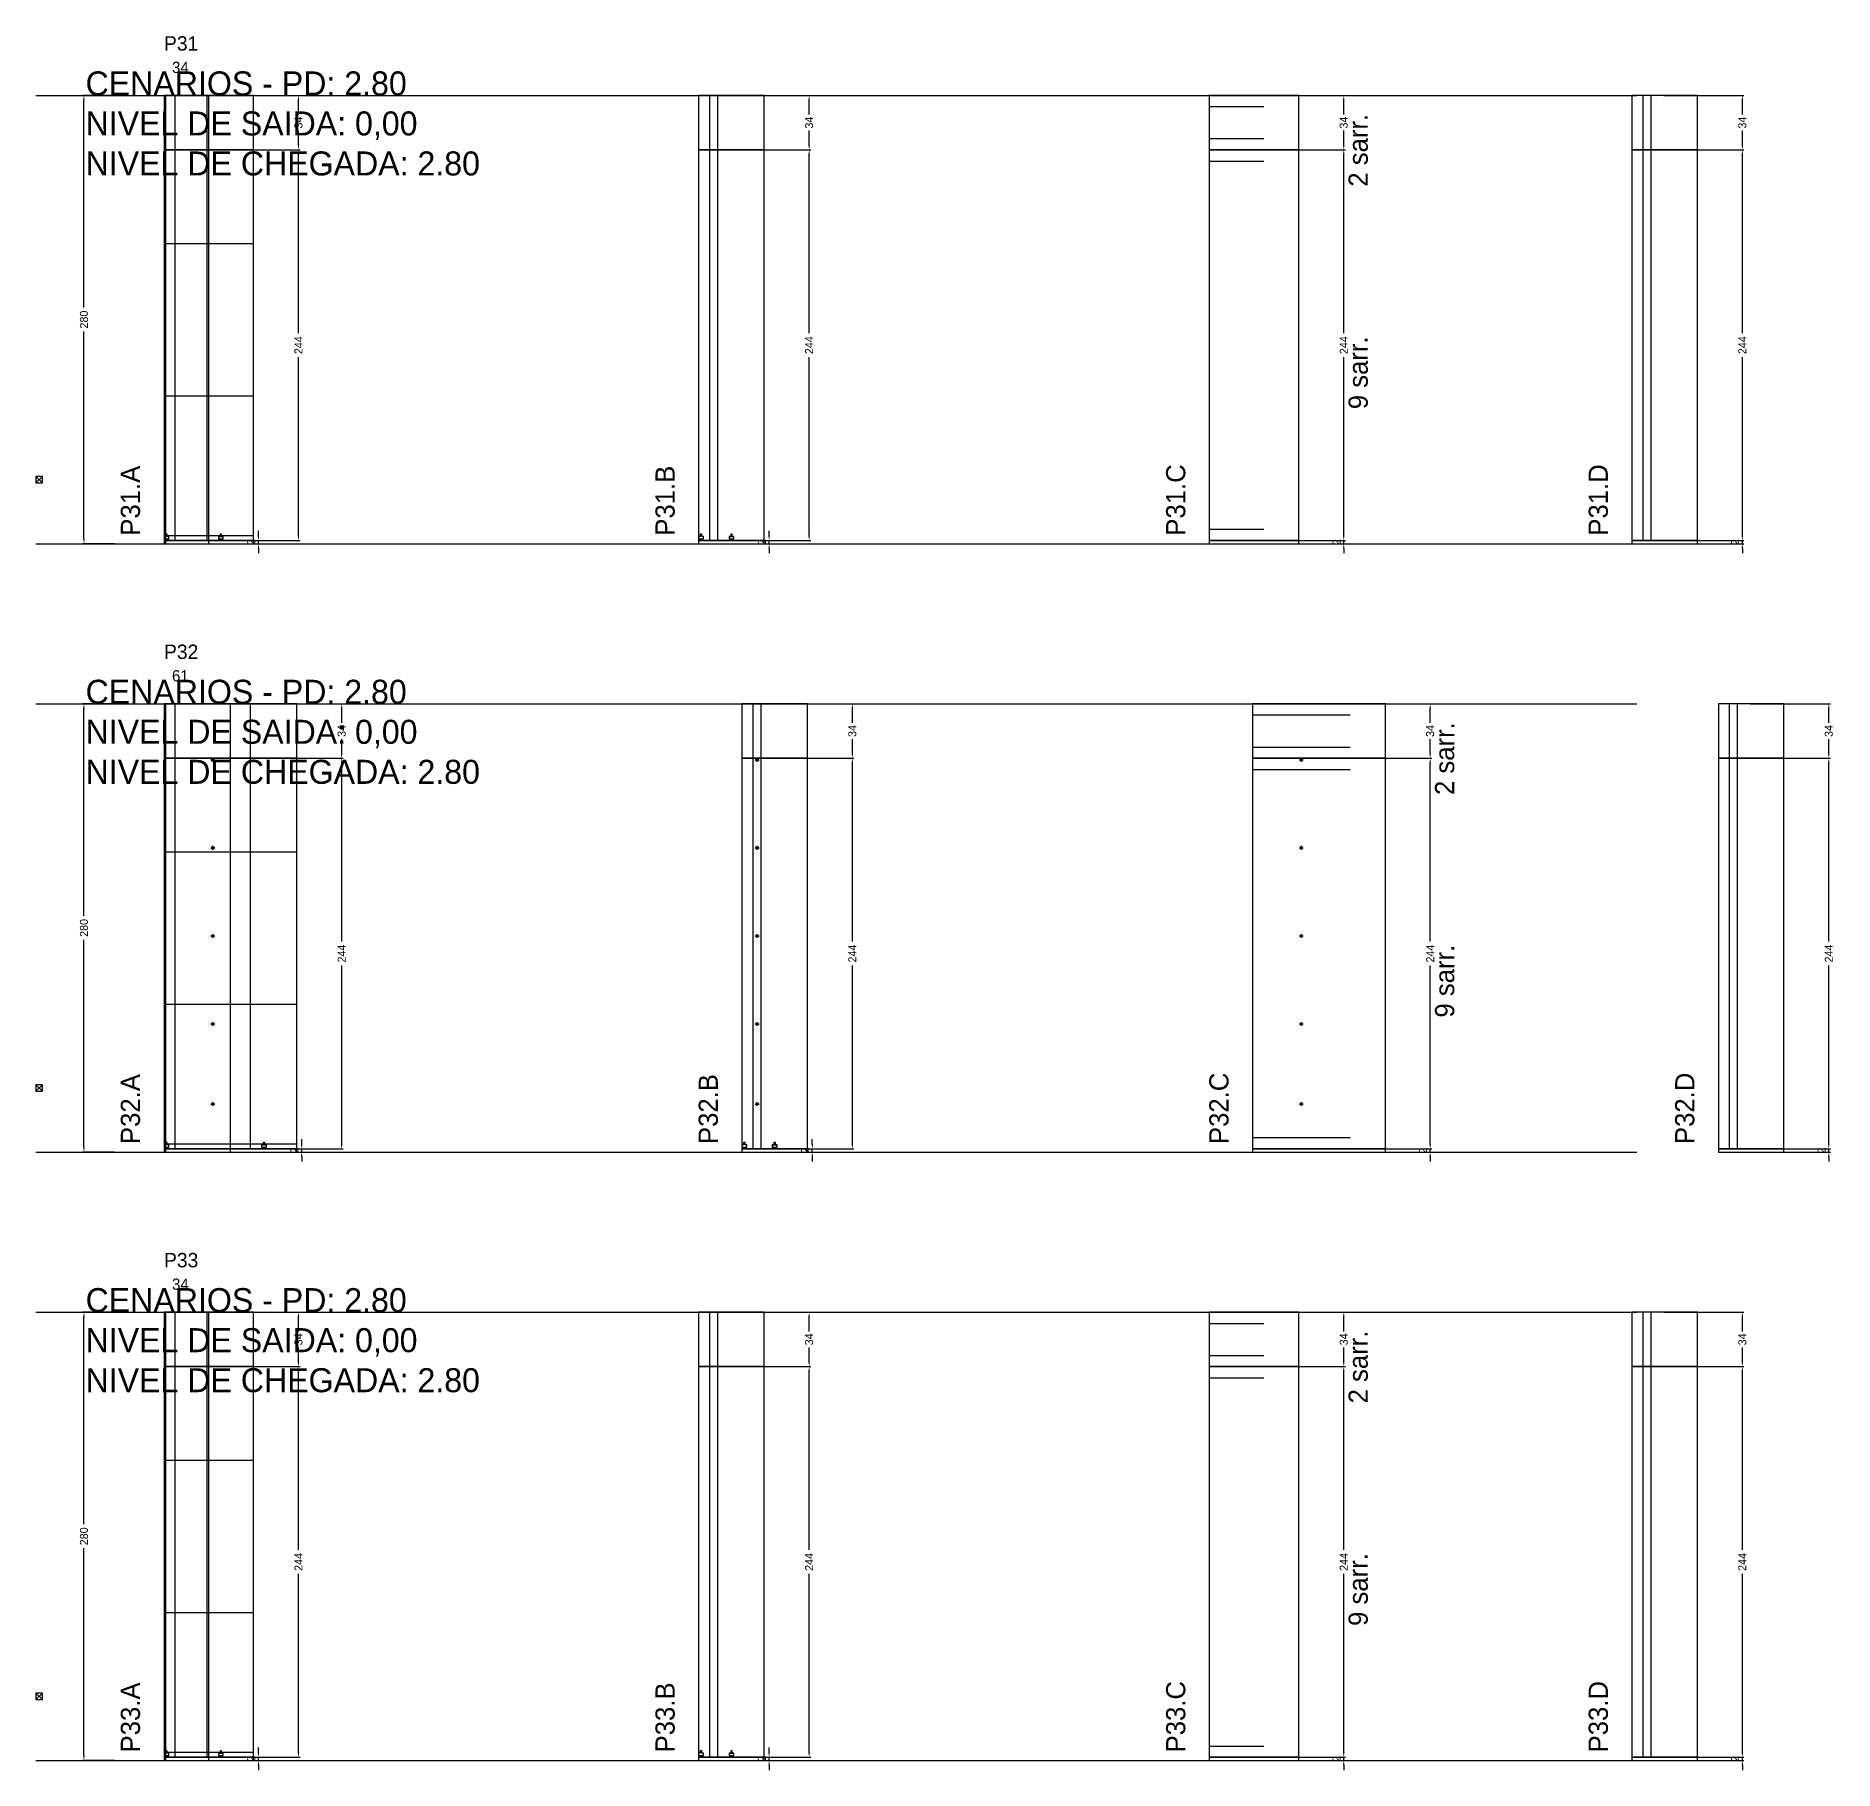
# Model space of a CAD drawing. Header units: centimetres. Extents: x -10500 to 4105, y -36866 to 295.
# Drawn here: x -7000 to -5877, y -12546 to -11463 of the extents above; entities that cross this region are included whole.
import ezdxf

# ---------------------------------------------------------------- set-up
doc = ezdxf.new("R2010")
doc.units = ezdxf.units.CM
doc.linetypes.add('DASHED', pattern=[2, -2])
for name, color, linetype in [('CHAPA', 140, 'Continuous'), ('COTA', 241, 'Continuous'), ('COTAS FURACAO', 16, 'Continuous'), ('Madeira', 30, 'Continuous'), ('NOMENCLATURA', 7, 'Continuous'), ('Nível', 160, 'Continuous'), ('Painéis', 200, 'Continuous'), ('Perfil Metálico', 150, 'Continuous'), ('SARR_2.2x7', 40, 'Continuous'), ('SARRAFO DE PRESSAO', 200, 'Continuous'), ('texto', 7, 'Continuous'), ('TEXTO_GERAL', 7, 'Continuous')]:
    doc.layers.add(name, color=color, linetype=linetype)
doc.dimstyles.new('PAINEL-NOVA', dxfattribs={"dimtxt": 5, "dimasz": 3, "dimexe": 1, "dimexo": 1, "dimgap": 1, "dimtad": 1, "dimcen": 2.5, "dimazin": 3, "dimtfac": 1, "dimtmove": 0, "dimatfit": 3})

# ---------------------------------------------------------------- blocks, each defined once
blk = doc.blocks.new('_CLOSEDFILLED')
at = {"color": 0, "linetype": 'BYBLOCK'}
blk.add_solid([(-1, 0.16), (0, 0), (-1, -0.16)], dxfattribs=at)
blk = doc.blocks.new('*D781')
for p, q in [((-6951, -11500), (-6971, -11500)), ((-6970, -11632.5), (-6970, -11503)), ((-6970, -11777), (-6970, -11647.5)), ((-6951, -11780), (-6971, -11780))]:
    blk.add_line(p, q)
at = {"layer": 'Defpoints'}
for p in [(-6950, -11500), (-6970, -11780), (-6950, -11780)]:
    blk.add_point(p, dxfattribs=at)
at = {"layer": 'COTA', "xscale": 3, "yscale": 3}
for p, rotation in [((-6970, -11500), 90), ((-6970, -11780), 270)]:
    blk.add_blockref('_CLOSEDFILLED', p, dxfattribs=dict(at, rotation=rotation))
at = {"layer": 'COTA', "insert": (-6970, -11640), "char_height": 5, "attachment_point": 5, "rotation": 90}
blk.add_mtext('280', dxfattribs=at)
blk = doc.blocks.new('MULDURA')
at = {"layer": 'Paineis'}
for p, q in [((0, 0), (4, 4)), ((4, 0), (0, 4))]:
    blk.add_line(p, q, dxfattribs=at)
blk.add_lwpolyline([(0, 0), (4, 0), (4, 4), (0, 4)], close=True, dxfattribs=at)
blk = doc.blocks.new('*D783')
for p, q in [((-6885, -11534), (-6835, -11534)), ((-6836, -11648.5), (-6836, -11537)), ((-6836, -11775), (-6836, -11663.5)), ((-6885, -11778), (-6835, -11778))]:
    blk.add_line(p, q)
at = {"layer": 'Defpoints'}
for p in [(-6886, -11534), (-6886, -11778), (-6836, -11778)]:
    blk.add_point(p, dxfattribs=at)
at = {"layer": 'COTA', "xscale": 3, "yscale": 3}
for p, rotation in [((-6836, -11534), 90), ((-6836, -11778), 270)]:
    blk.add_blockref('_CLOSEDFILLED', p, dxfattribs=dict(at, rotation=rotation))
at = {"layer": 'COTA', "insert": (-6836, -11656), "char_height": 5, "attachment_point": 5, "rotation": 90}
blk.add_mtext('244', dxfattribs=at)
blk = doc.blocks.new('*D784')
for p, q in [((-6885, -11500), (-6835, -11500)), ((-6836, -11512), (-6836, -11503)), ((-6836, -11531), (-6836, -11522)), ((-6885, -11534), (-6835, -11534))]:
    blk.add_line(p, q)
at = {"layer": 'Defpoints'}
for p in [(-6886, -11500), (-6886, -11534), (-6836, -11534)]:
    blk.add_point(p, dxfattribs=at)
at = {"layer": 'COTA', "xscale": 3, "yscale": 3}
for p, rotation in [((-6836, -11500), 90), ((-6836, -11534), 270)]:
    blk.add_blockref('_CLOSEDFILLED', p, dxfattribs=dict(at, rotation=rotation))
at = {"layer": 'COTA', "insert": (-6836, -11517), "char_height": 5, "attachment_point": 5, "rotation": 90}
blk.add_mtext('34', dxfattribs=at)
blk = doc.blocks.new('SLIPTEE')
at = {"layer": 'Paineis'}
blk.add_lwpolyline([(0, 0), (3, 0), (3, 1.5), (2, 1.5), (2, 3), (1, 3), (1, 1.5), (0, 1.5)], close=True, dxfattribs=at)
blk = doc.blocks.new('SLIPTDD')
at = {"layer": 'Paineis'}
blk.add_line((0, 1.5), (3, 1.5), dxfattribs=at)
blk.add_lwpolyline([(0, 0), (3, 0), (3, 1.5), (2, 1.5), (2, 3), (1, 3), (1, 1.5), (0, 1.5)], close=True, dxfattribs=at)
blk = doc.blocks.new('*D786')
for p, q in [((-6566, -11534), (-6516, -11534)), ((-6517, -11648.5), (-6517, -11537)), ((-6517, -11775), (-6517, -11663.5)), ((-6566, -11778), (-6516, -11778))]:
    blk.add_line(p, q)
at = {"layer": 'Defpoints'}
for p in [(-6567, -11534), (-6567, -11778), (-6517, -11778)]:
    blk.add_point(p, dxfattribs=at)
at = {"layer": 'COTA', "xscale": 3, "yscale": 3}
for p, rotation in [((-6517, -11534), 90), ((-6517, -11778), 270)]:
    blk.add_blockref('_CLOSEDFILLED', p, dxfattribs=dict(at, rotation=rotation))
at = {"layer": 'COTA', "insert": (-6517, -11656), "char_height": 5, "attachment_point": 5, "rotation": 90}
blk.add_mtext('244', dxfattribs=at)
blk = doc.blocks.new('*D787')
for p, q in [((-6566, -11500), (-6516, -11500)), ((-6517, -11512), (-6517, -11503)), ((-6517, -11531), (-6517, -11522)), ((-6566, -11534), (-6516, -11534))]:
    blk.add_line(p, q)
at = {"layer": 'Defpoints'}
for p in [(-6567, -11500), (-6567, -11534), (-6517, -11534)]:
    blk.add_point(p, dxfattribs=at)
at = {"layer": 'COTA', "xscale": 3, "yscale": 3}
for p, rotation in [((-6517, -11500), 90), ((-6517, -11534), 270)]:
    blk.add_blockref('_CLOSEDFILLED', p, dxfattribs=dict(at, rotation=rotation))
at = {"layer": 'COTA', "insert": (-6517, -11517), "char_height": 5, "attachment_point": 5, "rotation": 90}
blk.add_mtext('34', dxfattribs=at)
blk = doc.blocks.new('*D789')
for p, q in [((-6232, -11534), (-6182, -11534)), ((-6183, -11648.5), (-6183, -11537)), ((-6183, -11775), (-6183, -11663.5)), ((-6232, -11778), (-6182, -11778))]:
    blk.add_line(p, q)
at = {"layer": 'Defpoints'}
for p in [(-6233, -11534), (-6233, -11778), (-6183, -11778)]:
    blk.add_point(p, dxfattribs=at)
at = {"layer": 'COTA', "xscale": 3, "yscale": 3}
for p, rotation in [((-6183, -11534), 90), ((-6183, -11778), 270)]:
    blk.add_blockref('_CLOSEDFILLED', p, dxfattribs=dict(at, rotation=rotation))
at = {"layer": 'COTA', "insert": (-6183, -11656), "char_height": 5, "attachment_point": 5, "rotation": 90}
blk.add_mtext('244', dxfattribs=at)
blk = doc.blocks.new('*D790')
for p, q in [((-6232, -11500), (-6182, -11500)), ((-6183, -11512), (-6183, -11503)), ((-6183, -11531), (-6183, -11522)), ((-6232, -11534), (-6182, -11534))]:
    blk.add_line(p, q)
at = {"layer": 'Defpoints'}
for p in [(-6233, -11500), (-6233, -11534), (-6183, -11534)]:
    blk.add_point(p, dxfattribs=at)
at = {"layer": 'COTA', "xscale": 3, "yscale": 3}
for p, rotation in [((-6183, -11500), 90), ((-6183, -11534), 270)]:
    blk.add_blockref('_CLOSEDFILLED', p, dxfattribs=dict(at, rotation=rotation))
at = {"layer": 'COTA', "insert": (-6183, -11517), "char_height": 5, "attachment_point": 5, "rotation": 90}
blk.add_mtext('34', dxfattribs=at)
blk = doc.blocks.new('*D792')
for p, q in [((-5983, -11534), (-5933, -11534)), ((-5934, -11648.5), (-5934, -11537)), ((-5934, -11775), (-5934, -11663.5)), ((-5983, -11778), (-5933, -11778))]:
    blk.add_line(p, q)
at = {"layer": 'Defpoints'}
for p in [(-5984, -11534), (-5984, -11778), (-5934, -11778)]:
    blk.add_point(p, dxfattribs=at)
at = {"layer": 'COTA', "xscale": 3, "yscale": 3}
for p, rotation in [((-5934, -11534), 90), ((-5934, -11778), 270)]:
    blk.add_blockref('_CLOSEDFILLED', p, dxfattribs=dict(at, rotation=rotation))
at = {"layer": 'COTA', "insert": (-5934, -11656), "char_height": 5, "attachment_point": 5, "rotation": 90}
blk.add_mtext('244', dxfattribs=at)
blk = doc.blocks.new('*D793')
for p, q in [((-5983, -11500), (-5933, -11500)), ((-5934, -11512), (-5934, -11503)), ((-5934, -11531), (-5934, -11522)), ((-5983, -11534), (-5933, -11534))]:
    blk.add_line(p, q)
at = {"layer": 'Defpoints'}
for p in [(-5984, -11500), (-5984, -11534), (-5934, -11534)]:
    blk.add_point(p, dxfattribs=at)
at = {"layer": 'COTA', "xscale": 3, "yscale": 3}
for p, rotation in [((-5934, -11500), 90), ((-5934, -11534), 270)]:
    blk.add_blockref('_CLOSEDFILLED', p, dxfattribs=dict(at, rotation=rotation))
at = {"layer": 'COTA', "insert": (-5934, -11517), "char_height": 5, "attachment_point": 5, "rotation": 90}
blk.add_mtext('34', dxfattribs=at)
blk = doc.blocks.new('*D807')
for p, q in [((-6951, -11880), (-6971, -11880)), ((-6970, -12012.5), (-6970, -11883)), ((-6970, -12157), (-6970, -12027.5)), ((-6951, -12160), (-6971, -12160))]:
    blk.add_line(p, q)
at = {"layer": 'Defpoints'}
for p in [(-6950, -11880), (-6970, -12160), (-6950, -12160)]:
    blk.add_point(p, dxfattribs=at)
at = {"layer": 'COTA', "xscale": 3, "yscale": 3}
for p, rotation in [((-6970, -11880), 90), ((-6970, -12160), 270)]:
    blk.add_blockref('_CLOSEDFILLED', p, dxfattribs=dict(at, rotation=rotation))
at = {"layer": 'COTA', "insert": (-6970, -12020), "char_height": 5, "attachment_point": 5, "rotation": 90}
blk.add_mtext('280', dxfattribs=at)
blk = doc.blocks.new('*D809')
for p, q in [((-6858, -11914), (-6808, -11914)), ((-6809, -12028.5), (-6809, -11917)), ((-6809, -12155), (-6809, -12043.5)), ((-6858, -12158), (-6808, -12158))]:
    blk.add_line(p, q)
at = {"layer": 'Defpoints'}
for p in [(-6859, -11914), (-6859, -12158), (-6809, -12158)]:
    blk.add_point(p, dxfattribs=at)
at = {"layer": 'COTA', "xscale": 3, "yscale": 3}
for p, rotation in [((-6809, -11914), 90), ((-6809, -12158), 270)]:
    blk.add_blockref('_CLOSEDFILLED', p, dxfattribs=dict(at, rotation=rotation))
at = {"layer": 'COTA', "insert": (-6809, -12036), "char_height": 5, "attachment_point": 5, "rotation": 90}
blk.add_mtext('244', dxfattribs=at)
blk = doc.blocks.new('*D810')
for p, q in [((-6858, -11880), (-6808, -11880)), ((-6809, -11892), (-6809, -11883)), ((-6809, -11911), (-6809, -11902)), ((-6858, -11914), (-6808, -11914))]:
    blk.add_line(p, q)
at = {"layer": 'Defpoints'}
for p in [(-6859, -11880), (-6859, -11914), (-6809, -11914)]:
    blk.add_point(p, dxfattribs=at)
at = {"layer": 'COTA', "xscale": 3, "yscale": 3}
for p, rotation in [((-6809, -11880), 90), ((-6809, -11914), 270)]:
    blk.add_blockref('_CLOSEDFILLED', p, dxfattribs=dict(at, rotation=rotation))
at = {"layer": 'COTA', "insert": (-6809, -11897), "char_height": 5, "attachment_point": 5, "rotation": 90}
blk.add_mtext('34', dxfattribs=at)
blk = doc.blocks.new('furacao')
at = {"layer": 'COTAS FURACAO'}
for p, q in [((-1.2, 0), (1.2, 0)), ((0, -1.2), (0, 1.2))]:
    blk.add_line(p, q, dxfattribs=at)
blk.add_circle((0, 0), 0.8, dxfattribs=at)
blk = doc.blocks.new('*D812')
for p, q in [((-6539, -11914), (-6489, -11914)), ((-6490, -12028.5), (-6490, -11917)), ((-6490, -12155), (-6490, -12043.5)), ((-6539, -12158), (-6489, -12158))]:
    blk.add_line(p, q)
at = {"layer": 'Defpoints'}
for p in [(-6540, -11914), (-6540, -12158), (-6490, -12158)]:
    blk.add_point(p, dxfattribs=at)
at = {"layer": 'COTA', "xscale": 3, "yscale": 3}
for p, rotation in [((-6490, -11914), 90), ((-6490, -12158), 270)]:
    blk.add_blockref('_CLOSEDFILLED', p, dxfattribs=dict(at, rotation=rotation))
at = {"layer": 'COTA', "insert": (-6490, -12036), "char_height": 5, "attachment_point": 5, "rotation": 90}
blk.add_mtext('244', dxfattribs=at)
blk = doc.blocks.new('*D813')
for p, q in [((-6539, -11880), (-6489, -11880)), ((-6490, -11892), (-6490, -11883)), ((-6490, -11911), (-6490, -11902)), ((-6539, -11914), (-6489, -11914))]:
    blk.add_line(p, q)
at = {"layer": 'Defpoints'}
for p in [(-6540, -11880), (-6540, -11914), (-6490, -11914)]:
    blk.add_point(p, dxfattribs=at)
at = {"layer": 'COTA', "xscale": 3, "yscale": 3}
for p, rotation in [((-6490, -11880), 90), ((-6490, -11914), 270)]:
    blk.add_blockref('_CLOSEDFILLED', p, dxfattribs=dict(at, rotation=rotation))
at = {"layer": 'COTA', "insert": (-6490, -11897), "char_height": 5, "attachment_point": 5, "rotation": 90}
blk.add_mtext('34', dxfattribs=at)
blk = doc.blocks.new('*D815')
for p, q in [((-6178, -11914), (-6128, -11914)), ((-6129, -12028.5), (-6129, -11917)), ((-6129, -12155), (-6129, -12043.5)), ((-6178, -12158), (-6128, -12158))]:
    blk.add_line(p, q)
at = {"layer": 'Defpoints'}
for p in [(-6179, -11914), (-6179, -12158), (-6129, -12158)]:
    blk.add_point(p, dxfattribs=at)
at = {"layer": 'COTA', "xscale": 3, "yscale": 3}
for p, rotation in [((-6129, -11914), 90), ((-6129, -12158), 270)]:
    blk.add_blockref('_CLOSEDFILLED', p, dxfattribs=dict(at, rotation=rotation))
at = {"layer": 'COTA', "insert": (-6129, -12036), "char_height": 5, "attachment_point": 5, "rotation": 90}
blk.add_mtext('244', dxfattribs=at)
blk = doc.blocks.new('*D816')
for p, q in [((-6178, -11880), (-6128, -11880)), ((-6129, -11892), (-6129, -11883)), ((-6129, -11911), (-6129, -11902)), ((-6178, -11914), (-6128, -11914))]:
    blk.add_line(p, q)
at = {"layer": 'Defpoints'}
for p in [(-6179, -11880), (-6179, -11914), (-6129, -11914)]:
    blk.add_point(p, dxfattribs=at)
at = {"layer": 'COTA', "xscale": 3, "yscale": 3}
for p, rotation in [((-6129, -11880), 90), ((-6129, -11914), 270)]:
    blk.add_blockref('_CLOSEDFILLED', p, dxfattribs=dict(at, rotation=rotation))
at = {"layer": 'COTA', "insert": (-6129, -11897), "char_height": 5, "attachment_point": 5, "rotation": 90}
blk.add_mtext('34', dxfattribs=at)
blk = doc.blocks.new('*D818')
for p, q in [((-5929, -11914), (-5879, -11914)), ((-5880, -12028.5), (-5880, -11917)), ((-5880, -12155), (-5880, -12043.5)), ((-5929, -12158), (-5879, -12158))]:
    blk.add_line(p, q)
at = {"layer": 'Defpoints'}
for p in [(-5930, -11914), (-5930, -12158), (-5880, -12158)]:
    blk.add_point(p, dxfattribs=at)
at = {"layer": 'COTA', "xscale": 3, "yscale": 3}
for p, rotation in [((-5880, -11914), 90), ((-5880, -12158), 270)]:
    blk.add_blockref('_CLOSEDFILLED', p, dxfattribs=dict(at, rotation=rotation))
at = {"layer": 'COTA', "insert": (-5880, -12036), "char_height": 5, "attachment_point": 5, "rotation": 90}
blk.add_mtext('244', dxfattribs=at)
blk = doc.blocks.new('*D819')
for p, q in [((-5929, -11880), (-5879, -11880)), ((-5880, -11892), (-5880, -11883)), ((-5880, -11911), (-5880, -11902)), ((-5929, -11914), (-5879, -11914))]:
    blk.add_line(p, q)
at = {"layer": 'Defpoints'}
for p in [(-5930, -11880), (-5930, -11914), (-5880, -11914)]:
    blk.add_point(p, dxfattribs=at)
at = {"layer": 'COTA', "xscale": 3, "yscale": 3}
for p, rotation in [((-5880, -11880), 90), ((-5880, -11914), 270)]:
    blk.add_blockref('_CLOSEDFILLED', p, dxfattribs=dict(at, rotation=rotation))
at = {"layer": 'COTA', "insert": (-5880, -11897), "char_height": 5, "attachment_point": 5, "rotation": 90}
blk.add_mtext('34', dxfattribs=at)
blk = doc.blocks.new('*D833')
for p, q in [((-6951, -12260), (-6971, -12260)), ((-6970, -12392.5), (-6970, -12263)), ((-6970, -12537), (-6970, -12407.5)), ((-6951, -12540), (-6971, -12540))]:
    blk.add_line(p, q)
at = {"layer": 'Defpoints'}
for p in [(-6950, -12260), (-6970, -12540), (-6950, -12540)]:
    blk.add_point(p, dxfattribs=at)
at = {"layer": 'COTA', "xscale": 3, "yscale": 3}
for p, rotation in [((-6970, -12260), 90), ((-6970, -12540), 270)]:
    blk.add_blockref('_CLOSEDFILLED', p, dxfattribs=dict(at, rotation=rotation))
at = {"layer": 'COTA', "insert": (-6970, -12400), "char_height": 5, "attachment_point": 5, "rotation": 90}
blk.add_mtext('280', dxfattribs=at)
blk = doc.blocks.new('*D835')
for p, q in [((-6885, -12294), (-6835, -12294)), ((-6836, -12408.5), (-6836, -12297)), ((-6836, -12535), (-6836, -12423.5)), ((-6885, -12538), (-6835, -12538))]:
    blk.add_line(p, q)
at = {"layer": 'Defpoints'}
for p in [(-6886, -12294), (-6886, -12538), (-6836, -12538)]:
    blk.add_point(p, dxfattribs=at)
at = {"layer": 'COTA', "xscale": 3, "yscale": 3}
for p, rotation in [((-6836, -12294), 90), ((-6836, -12538), 270)]:
    blk.add_blockref('_CLOSEDFILLED', p, dxfattribs=dict(at, rotation=rotation))
at = {"layer": 'COTA', "insert": (-6836, -12416), "char_height": 5, "attachment_point": 5, "rotation": 90}
blk.add_mtext('244', dxfattribs=at)
blk = doc.blocks.new('*D836')
for p, q in [((-6885, -12260), (-6835, -12260)), ((-6836, -12272), (-6836, -12263)), ((-6836, -12291), (-6836, -12282)), ((-6885, -12294), (-6835, -12294))]:
    blk.add_line(p, q)
at = {"layer": 'Defpoints'}
for p in [(-6886, -12260), (-6886, -12294), (-6836, -12294)]:
    blk.add_point(p, dxfattribs=at)
at = {"layer": 'COTA', "xscale": 3, "yscale": 3}
for p, rotation in [((-6836, -12260), 90), ((-6836, -12294), 270)]:
    blk.add_blockref('_CLOSEDFILLED', p, dxfattribs=dict(at, rotation=rotation))
at = {"layer": 'COTA', "insert": (-6836, -12277), "char_height": 5, "attachment_point": 5, "rotation": 90}
blk.add_mtext('34', dxfattribs=at)
blk = doc.blocks.new('*D838')
for p, q in [((-6566, -12294), (-6516, -12294)), ((-6517, -12408.5), (-6517, -12297)), ((-6517, -12535), (-6517, -12423.5)), ((-6566, -12538), (-6516, -12538))]:
    blk.add_line(p, q)
at = {"layer": 'Defpoints'}
for p in [(-6567, -12294), (-6567, -12538), (-6517, -12538)]:
    blk.add_point(p, dxfattribs=at)
at = {"layer": 'COTA', "xscale": 3, "yscale": 3}
for p, rotation in [((-6517, -12294), 90), ((-6517, -12538), 270)]:
    blk.add_blockref('_CLOSEDFILLED', p, dxfattribs=dict(at, rotation=rotation))
at = {"layer": 'COTA', "insert": (-6517, -12416), "char_height": 5, "attachment_point": 5, "rotation": 90}
blk.add_mtext('244', dxfattribs=at)
blk = doc.blocks.new('*D839')
for p, q in [((-6566, -12260), (-6516, -12260)), ((-6517, -12272), (-6517, -12263)), ((-6517, -12291), (-6517, -12282)), ((-6566, -12294), (-6516, -12294))]:
    blk.add_line(p, q)
at = {"layer": 'Defpoints'}
for p in [(-6567, -12260), (-6567, -12294), (-6517, -12294)]:
    blk.add_point(p, dxfattribs=at)
at = {"layer": 'COTA', "xscale": 3, "yscale": 3}
for p, rotation in [((-6517, -12260), 90), ((-6517, -12294), 270)]:
    blk.add_blockref('_CLOSEDFILLED', p, dxfattribs=dict(at, rotation=rotation))
at = {"layer": 'COTA', "insert": (-6517, -12277), "char_height": 5, "attachment_point": 5, "rotation": 90}
blk.add_mtext('34', dxfattribs=at)
blk = doc.blocks.new('*D841')
for p, q in [((-6232, -12294), (-6182, -12294)), ((-6183, -12408.5), (-6183, -12297)), ((-6183, -12535), (-6183, -12423.5)), ((-6232, -12538), (-6182, -12538))]:
    blk.add_line(p, q)
at = {"layer": 'Defpoints'}
for p in [(-6233, -12294), (-6233, -12538), (-6183, -12538)]:
    blk.add_point(p, dxfattribs=at)
at = {"layer": 'COTA', "xscale": 3, "yscale": 3}
for p, rotation in [((-6183, -12294), 90), ((-6183, -12538), 270)]:
    blk.add_blockref('_CLOSEDFILLED', p, dxfattribs=dict(at, rotation=rotation))
at = {"layer": 'COTA', "insert": (-6183, -12416), "char_height": 5, "attachment_point": 5, "rotation": 90}
blk.add_mtext('244', dxfattribs=at)
blk = doc.blocks.new('*D842')
for p, q in [((-6232, -12260), (-6182, -12260)), ((-6183, -12272), (-6183, -12263)), ((-6183, -12291), (-6183, -12282)), ((-6232, -12294), (-6182, -12294))]:
    blk.add_line(p, q)
at = {"layer": 'Defpoints'}
for p in [(-6233, -12260), (-6233, -12294), (-6183, -12294)]:
    blk.add_point(p, dxfattribs=at)
at = {"layer": 'COTA', "xscale": 3, "yscale": 3}
for p, rotation in [((-6183, -12260), 90), ((-6183, -12294), 270)]:
    blk.add_blockref('_CLOSEDFILLED', p, dxfattribs=dict(at, rotation=rotation))
at = {"layer": 'COTA', "insert": (-6183, -12277), "char_height": 5, "attachment_point": 5, "rotation": 90}
blk.add_mtext('34', dxfattribs=at)
blk = doc.blocks.new('*D844')
for p, q in [((-5983, -12294), (-5933, -12294)), ((-5934, -12408.5), (-5934, -12297)), ((-5934, -12535), (-5934, -12423.5)), ((-5983, -12538), (-5933, -12538))]:
    blk.add_line(p, q)
at = {"layer": 'Defpoints'}
for p in [(-5984, -12294), (-5984, -12538), (-5934, -12538)]:
    blk.add_point(p, dxfattribs=at)
at = {"layer": 'COTA', "xscale": 3, "yscale": 3}
for p, rotation in [((-5934, -12294), 90), ((-5934, -12538), 270)]:
    blk.add_blockref('_CLOSEDFILLED', p, dxfattribs=dict(at, rotation=rotation))
at = {"layer": 'COTA', "insert": (-5934, -12416), "char_height": 5, "attachment_point": 5, "rotation": 90}
blk.add_mtext('244', dxfattribs=at)
blk = doc.blocks.new('*D845')
for p, q in [((-5983, -12260), (-5933, -12260)), ((-5934, -12272), (-5934, -12263)), ((-5934, -12291), (-5934, -12282)), ((-5983, -12294), (-5933, -12294))]:
    blk.add_line(p, q)
at = {"layer": 'Defpoints'}
for p in [(-5984, -12260), (-5984, -12294), (-5934, -12294)]:
    blk.add_point(p, dxfattribs=at)
at = {"layer": 'COTA', "xscale": 3, "yscale": 3}
for p, rotation in [((-5934, -12260), 90), ((-5934, -12294), 270)]:
    blk.add_blockref('_CLOSEDFILLED', p, dxfattribs=dict(at, rotation=rotation))
at = {"layer": 'COTA', "insert": (-5934, -12277), "char_height": 5, "attachment_point": 5, "rotation": 90}
blk.add_mtext('34', dxfattribs=at)

msp = doc.modelspace()

# ---------------------------------------------------------------- linework, layer by layer
at = {"layer": 'CHAPA'}
for points in [[(-6920, -11780), (-6918.8, -11780), (-6918.8, -11500), (-6920, -11500)], [(-6920, -12160), (-6918.8, -12160), (-6918.8, -11880), (-6920, -11880)], [(-6920, -12540), (-6918.8, -12540), (-6918.8, -12260), (-6920, -12260)]]:
    msp.add_lwpolyline(points, close=True, dxfattribs=at)
at = {"layer": 'Madeira'}
for points in [[(-6920, -11592.4), (-6864, -11592.4)], [(-6920, -11687.6), (-6864, -11687.6)], [(-6920, -11972.4), (-6837, -11972.4)], [(-6920, -12067.6), (-6837, -12067.6)], [(-6920, -12352.4), (-6864, -12352.4)], [(-6920, -12447.6), (-6864, -12447.6)]]:
    msp.add_lwpolyline(points, dxfattribs=at)
at = {"layer": 'Nível', "linetype": 'DASHED'}
for points in [[(-7000, -11500), (-6000, -11500)], [(-7000, -11780), (-6000, -11780)], [(-7000, -11880), (-6000, -11880)], [(-7000, -12160), (-6000, -12160)], [(-7000, -12260), (-6000, -12260)], [(-7000, -12540), (-6000, -12540)]]:
    msp.add_lwpolyline(points, dxfattribs=at)
at = {"layer": 'Painéis'}
for points in [[(-6920, -11534), (-6864, -11534), (-6864, -11500), (-6920, -11500)], [(-6920, -11780), (-6864, -11780), (-6864, -11500), (-6920, -11500)], [(-6586, -11534), (-6545, -11534), (-6545, -11500), (-6586, -11500)], [(-6267, -11534), (-6211, -11534), (-6211, -11500), (-6267, -11500)], [(-6003, -11534), (-5962, -11534), (-5962, -11500), (-6003, -11500)], [(-6920, -11778), (-6864, -11778), (-6864, -11534), (-6920, -11534)], [(-6586, -11778), (-6545, -11778), (-6545, -11534), (-6586, -11534)], [(-6267, -11778), (-6211, -11778), (-6211, -11534), (-6267, -11534)], [(-6003, -11778), (-5962, -11778), (-5962, -11534), (-6003, -11534)], [(-6920, -11780), (-6864, -11780), (-6864, -11778), (-6920, -11778)], [(-6586, -11780), (-6545, -11780), (-6545, -11778), (-6586, -11778)], [(-6267, -11780), (-6211, -11780), (-6211, -11778), (-6267, -11778)], [(-6003, -11780), (-5962, -11780), (-5962, -11778), (-6003, -11778)], [(-6920, -11914), (-6837, -11914), (-6837, -11880), (-6920, -11880)], [(-6920, -12160), (-6837, -12160), (-6837, -11880), (-6920, -11880)], [(-6559, -11914), (-6518, -11914), (-6518, -11880), (-6559, -11880)], [(-6240, -11914), (-6157, -11914), (-6157, -11880), (-6240, -11880)], [(-5949, -11914), (-5908, -11914), (-5908, -11880), (-5949, -11880)], [(-6920, -12158), (-6837, -12158), (-6837, -11914), (-6920, -11914)], [(-6559, -12158), (-6518, -12158), (-6518, -11914), (-6559, -11914)], [(-6240, -12158), (-6157, -12158), (-6157, -11914), (-6240, -11914)], [(-5949, -12158), (-5908, -12158), (-5908, -11914), (-5949, -11914)], [(-6920, -12160), (-6837, -12160), (-6837, -12158), (-6920, -12158)], [(-6559, -12160), (-6518, -12160), (-6518, -12158), (-6559, -12158)], [(-6240, -12160), (-6157, -12160), (-6157, -12158), (-6240, -12158)], [(-5949, -12160), (-5908, -12160), (-5908, -12158), (-5949, -12158)], [(-6920, -12294), (-6864, -12294), (-6864, -12260), (-6920, -12260)], [(-6920, -12540), (-6864, -12540), (-6864, -12260), (-6920, -12260)], [(-6586, -12294), (-6545, -12294), (-6545, -12260), (-6586, -12260)], [(-6267, -12294), (-6211, -12294), (-6211, -12260), (-6267, -12260)], [(-6003, -12294), (-5962, -12294), (-5962, -12260), (-6003, -12260)], [(-6920, -12538), (-6864, -12538), (-6864, -12294), (-6920, -12294)], [(-6586, -12538), (-6545, -12538), (-6545, -12294), (-6586, -12294)], [(-6267, -12538), (-6211, -12538), (-6211, -12294), (-6267, -12294)], [(-6003, -12538), (-5962, -12538), (-5962, -12294), (-6003, -12294)], [(-6920, -12540), (-6864, -12540), (-6864, -12538), (-6920, -12538)], [(-6586, -12540), (-6545, -12540), (-6545, -12538), (-6586, -12538)], [(-6267, -12540), (-6211, -12540), (-6211, -12538), (-6267, -12538)], [(-6003, -12540), (-5962, -12540), (-5962, -12538), (-6003, -12538)]]:
    msp.add_lwpolyline(points, close=True, dxfattribs=at)
at = {"layer": 'Perfil Metálico'}
for p, q in [((-6892, -11780), (-6892, -11500)), ((-6878.5, -12160), (-6878.5, -11880)), ((-6892, -12540), (-6892, -12260))]:
    msp.add_line(p, q, dxfattribs=at)
at = {"layer": 'SARR_2.2x7'}
for points in [[(-6913, -11534), (-6913, -11500)], [(-6893, -11534), (-6893, -11500)], [(-6579, -11534), (-6579, -11500)], [(-6574, -11534), (-6574, -11500)], [(-5996, -11534), (-5996, -11500)], [(-5991, -11534), (-5991, -11500)], [(-6267, -11507), (-6233, -11507)], [(-6267, -11527), (-6233, -11527)], [(-6267, -11541), (-6233, -11541)], [(-6267, -11771), (-6233, -11771)], [(-6913, -11914), (-6913, -11880)], [(-6866, -11914), (-6866, -11880)], [(-6552, -11914), (-6552, -11880)], [(-6547, -11914), (-6547, -11880)], [(-5942, -11914), (-5942, -11880)], [(-5937, -11914), (-5937, -11880)], [(-6240, -11887), (-6179, -11887)], [(-6240, -11907), (-6179, -11907)], [(-6240, -11921), (-6179, -11921)], [(-6240, -12151), (-6179, -12151)], [(-6913, -12294), (-6913, -12260)], [(-6893, -12294), (-6893, -12260)], [(-6579, -12294), (-6579, -12260)], [(-6574, -12294), (-6574, -12260)], [(-5996, -12294), (-5996, -12260)], [(-5991, -12294), (-5991, -12260)], [(-6267, -12267), (-6233, -12267)], [(-6267, -12287), (-6233, -12287)], [(-6267, -12301), (-6233, -12301)], [(-6267, -12531), (-6233, -12531)]]:
    msp.add_lwpolyline(points, dxfattribs=at)
at = {"layer": 'SARR_2.2x7', "linetype": 'DASHED'}
for points in [[(-6913, -11778), (-6913, -11534)], [(-6893, -11778), (-6893, -11534)], [(-6579, -11778), (-6579, -11534)], [(-6574, -11778), (-6574, -11534)], [(-5996, -11778), (-5996, -11534)], [(-5991, -11778), (-5991, -11534)], [(-6913, -12158), (-6913, -11914)], [(-6866, -12158), (-6866, -11914)], [(-6552, -12158), (-6552, -11914)], [(-6547, -12158), (-6547, -11914)], [(-5942, -12158), (-5942, -11914)], [(-5937, -12158), (-5937, -11914)], [(-6913, -12538), (-6913, -12294)], [(-6893, -12538), (-6893, -12294)], [(-6579, -12538), (-6579, -12294)], [(-6574, -12538), (-6574, -12294)], [(-5996, -12538), (-5996, -12294)], [(-5991, -12538), (-5991, -12294)]]:
    msp.add_lwpolyline(points, dxfattribs=at)
at = {"layer": 'SARRAFO DE PRESSAO'}
for points in [[(-6920, -11780), (-6864, -11780), (-6864, -11775), (-6920, -11775)], [(-6920, -12160), (-6837, -12160), (-6837, -12155), (-6920, -12155)], [(-6920, -12540), (-6864, -12540), (-6864, -12535), (-6920, -12535)]]:
    msp.add_lwpolyline(points, close=True, dxfattribs=at)

# ---------------------------------------------------------------- block references
at = {"layer": 'COTA'}
for name, p in [('MULDURA', (-7000, -11742)), ('SLIPTEE', (-6920, -11777)), ('SLIPTDD', (-6886, -11777)), ('SLIPTEE', (-6586, -11777)), ('SLIPTDD', (-6567, -11777)), ('furacao', (-6889.5, -11915)), ('furacao', (-6549.5, -11915)), ('furacao', (-6209.5, -11915)), ('furacao', (-6889.5, -11970)), ('furacao', (-6549.5, -11970)), ('furacao', (-6209.5, -11970)), ('furacao', (-6889.5, -12025)), ('furacao', (-6549.5, -12025)), ('furacao', (-6209.5, -12025)), ('furacao', (-6889.5, -12080)), ('furacao', (-6549.5, -12080)), ('furacao', (-6209.5, -12080)), ('MULDURA', (-7000, -12122)), ('furacao', (-6889.5, -12130)), ('furacao', (-6549.5, -12130)), ('furacao', (-6209.5, -12130)), ('SLIPTEE', (-6920, -12157)), ('SLIPTDD', (-6859, -12157)), ('SLIPTEE', (-6559, -12157)), ('SLIPTDD', (-6540, -12157)), ('MULDURA', (-7000, -12502)), ('SLIPTEE', (-6920, -12537)), ('SLIPTDD', (-6886, -12537)), ('SLIPTEE', (-6586, -12537)), ('SLIPTDD', (-6567, -12537))]:
    msp.add_blockref(name, p, dxfattribs=at)

# ---------------------------------------------------------------- texts
at = {"layer": 'NOMENCLATURA'}
for s, p in [('CENARIOS - PD: 2.80', (-6969, -11500)), ('NIVEL DE SAIDA: 0,00', (-6969, -11525)), ('NIVEL DE CHEGADA: 2.80', (-6969, -11550)), ('CENARIOS - PD: 2.80', (-6969, -11880)), ('NIVEL DE SAIDA: 0,00', (-6969, -11905)), ('NIVEL DE CHEGADA: 2.80', (-6969, -11930)), ('CENARIOS - PD: 2.80', (-6969, -12260)), ('NIVEL DE SAIDA: 0,00', (-6969, -12285)), ('NIVEL DE CHEGADA: 2.80', (-6969, -12310))]:
    msp.add_text(s, height=15, dxfattribs=at).set_placement(p)
for s, p in [('2 sarr.', (-6168, -11557)), ('9 sarr.', (-6168, -11696)), ('P31.A', (-6935, -11775)), ('P31.B', (-6601, -11775)), ('P31.C', (-6282, -11775)), ('P31.D', (-6018, -11775)), ('2 sarr.', (-6114, -11937)), ('9 sarr.', (-6114, -12076)), ('P32.A', (-6935, -12155)), ('P32.B', (-6574, -12155)), ('P32.C', (-6255, -12155)), ('P32.D', (-5964, -12155)), ('2 sarr.', (-6168, -12317)), ('9 sarr.', (-6168, -12456)), ('P33.A', (-6935, -12535)), ('P33.B', (-6601, -12535)), ('P33.C', (-6282, -12535)), ('P33.D', (-6018, -12535))]:
    msp.add_text(s, height=12, rotation=90, dxfattribs=at).set_placement(p)
at = {"layer": 'texto'}
for s, p in [('34', (-6915, -11486)), ('61', (-6915, -11866)), ('34', (-6915, -12246))]:
    msp.add_text(s, height=7, dxfattribs=at).set_placement(p)
at = {"layer": 'TEXTO_GERAL'}
for s, p in [('P31', (-6920, -11472)), ('P32', (-6920, -11852)), ('P33', (-6920, -12232))]:
    msp.add_text(s, height=9, dxfattribs=at).set_placement(p)

# ---------------------------------------------------------------- dimensions: what is measured, and where the dimension line sits
at = {"layer": 'COTA'}
for base, p1, p2, picture, middle in [((-6970, -11780), (-6950, -11780), (-6950, -11500), '*D781', (-6970, -11640)), ((-6836, -11534), (-6886, -11534), (-6886, -11500), '*D784', (-6836, -11517)), ((-6517, -11534), (-6567, -11534), (-6567, -11500), '*D787', (-6517, -11517)), ((-6183, -11534), (-6233, -11534), (-6233, -11500), '*D790', (-6183, -11517)), ((-5934, -11534), (-5984, -11534), (-5984, -11500), '*D793', (-5934, -11517)), ((-6836, -11778), (-6886, -11778), (-6886, -11534), '*D783', (-6836, -11656)), ((-6517, -11778), (-6567, -11778), (-6567, -11534), '*D786', (-6517, -11656)), ((-6183, -11778), (-6233, -11778), (-6233, -11534), '*D789', (-6183, -11656)), ((-5934, -11778), (-5984, -11778), (-5984, -11534), '*D792', (-5934, -11656)), ((-6970, -12160), (-6950, -12160), (-6950, -11880), '*D807', (-6970, -12020)), ((-6809, -11914), (-6859, -11914), (-6859, -11880), '*D810', (-6809, -11897)), ((-6490, -11914), (-6540, -11914), (-6540, -11880), '*D813', (-6490, -11897)), ((-6129, -11914), (-6179, -11914), (-6179, -11880), '*D816', (-6129, -11897)), ((-5880, -11914), (-5930, -11914), (-5930, -11880), '*D819', (-5880, -11897)), ((-6809, -12158), (-6859, -12158), (-6859, -11914), '*D809', (-6809, -12036)), ((-6490, -12158), (-6540, -12158), (-6540, -11914), '*D812', (-6490, -12036)), ((-6129, -12158), (-6179, -12158), (-6179, -11914), '*D815', (-6129, -12036)), ((-5880, -12158), (-5930, -12158), (-5930, -11914), '*D818', (-5880, -12036)), ((-6970, -12540), (-6950, -12540), (-6950, -12260), '*D833', (-6970, -12400)), ((-6836, -12294), (-6886, -12294), (-6886, -12260), '*D836', (-6836, -12277)), ((-6517, -12294), (-6567, -12294), (-6567, -12260), '*D839', (-6517, -12277)), ((-6183, -12294), (-6233, -12294), (-6233, -12260), '*D842', (-6183, -12277)), ((-5934, -12294), (-5984, -12294), (-5984, -12260), '*D845', (-5934, -12277)), ((-6836, -12538), (-6886, -12538), (-6886, -12294), '*D835', (-6836, -12416)), ((-6517, -12538), (-6567, -12538), (-6567, -12294), '*D838', (-6517, -12416)), ((-6183, -12538), (-6233, -12538), (-6233, -12294), '*D841', (-6183, -12416)), ((-5934, -12538), (-5984, -12538), (-5984, -12294), '*D844', (-5934, -12416))]:
    dim = msp.add_linear_dim(base=base, p1=p1, p2=p2, angle=90, dimstyle='PAINEL-NOVA', dxfattribs=at)
    dim.commit()
    dim.dimension.update_dxf_attribs({"geometry": picture, "text_midpoint": middle})
for base, p1, p2 in [((-6861, -11780), (-6886, -11780), (-6886, -11778)), ((-6542, -11780), (-6567, -11780), (-6567, -11778)), ((-6183, -11780), (-6233, -11780), (-6233, -11778)), ((-5934, -11780), (-5984, -11780), (-5984, -11778)), ((-6834, -12160), (-6859, -12160), (-6859, -12158)), ((-6515, -12160), (-6540, -12160), (-6540, -12158)), ((-6129, -12160), (-6179, -12160), (-6179, -12158)), ((-5880, -12160), (-5930, -12160), (-5930, -12158)), ((-6861, -12540), (-6886, -12540), (-6886, -12538)), ((-6542, -12540), (-6567, -12540), (-6567, -12538)), ((-6183, -12540), (-6233, -12540), (-6233, -12538)), ((-5934, -12540), (-5984, -12540), (-5984, -12538))]:
    msp.add_linear_dim(base=base, p1=p1, p2=p2, angle=90, dimstyle='PAINEL-NOVA', dxfattribs=at).render()

doc.saveas('drawing.dxf')
